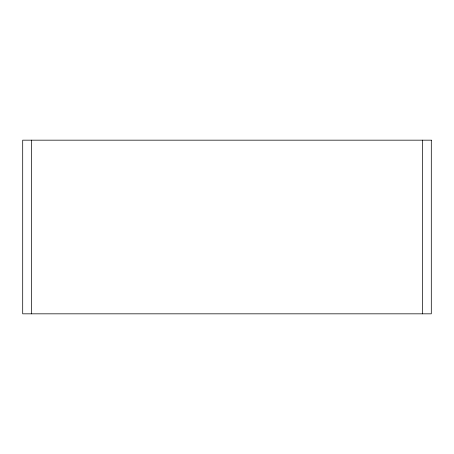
<?xml version="1.0" encoding="UTF-8"?>
<svg xmlns="http://www.w3.org/2000/svg" width="454" height="454" viewBox="0 0 454 454"><rect width="100%" height="100%" fill="white"/><g stroke="black" fill="none" stroke-linecap="round" stroke-linejoin="round"><path stroke-width="0.68" d="M422.362 140.173L422.362 313.827M31.638 140.173L31.638 313.827M431.3 140.173L22.7 140.173L22.7 313.827L431.3 313.827L431.3 140.173"/></g></svg>
